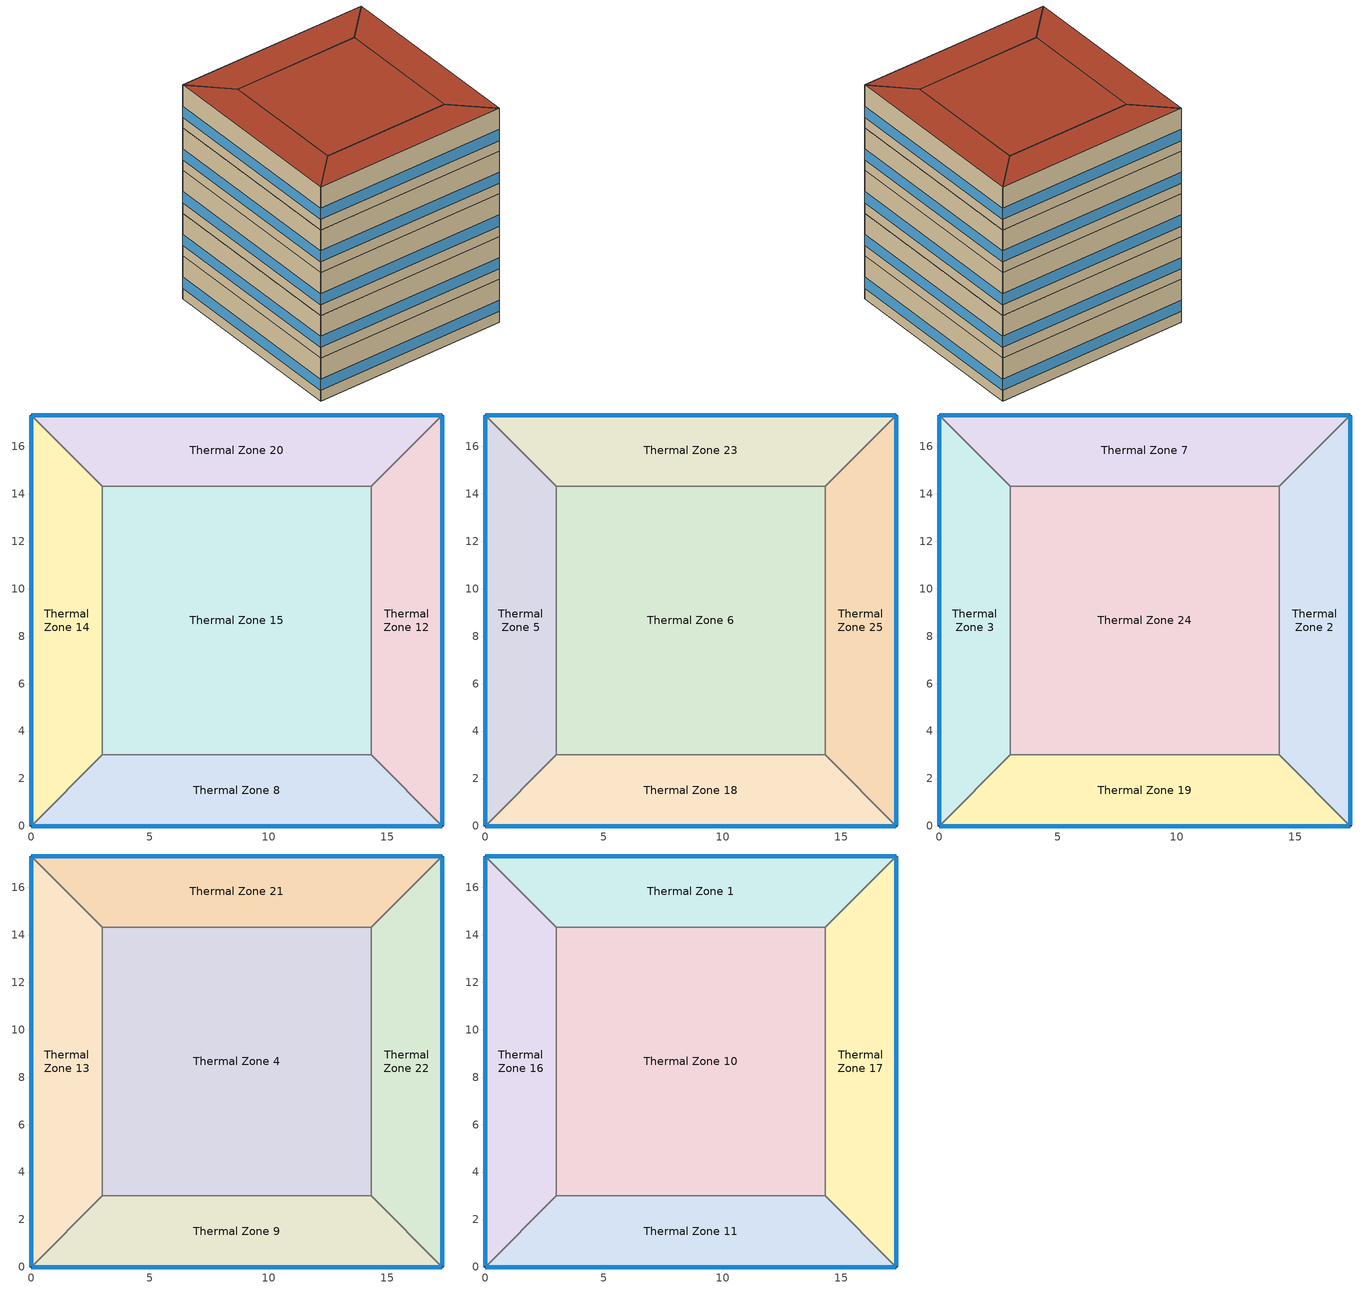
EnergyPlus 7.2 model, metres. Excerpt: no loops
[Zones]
Thermal Zone 8
 floor ground (000_ExtSlabCarpet_4in_ClimateZone 1-8): 17.32,0 0,0 3,3 14.32,3 z0
 wall outside (ASHRAE_189.1-2009_ExtWall_SteelFrame_ClimateZone 4-8): 0,0 17.32,0 z0:4
 wall to Thermal Zone 12 (000_Interior Wall): 17.32,0 14.32,3 z0:4
 wall to Thermal Zone 15 (000_Interior Wall): 14.32,3 3,3 z0:4
 wall to Thermal Zone 14 (000_Interior Wall): 3,3 0,0 z0:4
 window (ASHRAE_189.1-2009_ExtWindow_ClimateZone 4-5): 0.03,0 17.3,0 z1:2.04
Thermal Zone 12
 floor ground (000_ExtSlabCarpet_4in_ClimateZone 1-8): 17.32,17.32 17.32,0 14.32,3 14.32,14.32 z0
 wall outside (ASHRAE_189.1-2009_ExtWall_SteelFrame_ClimateZone 4-8): 17.32,0 17.32,17.32 z0:4
 wall to Thermal Zone 20 (000_Interior Wall): 17.32,17.32 14.32,14.32 z0:4
 wall to Thermal Zone 15 (000_Interior Wall): 14.32,14.32 14.32,3 z0:4
 window (ASHRAE_189.1-2009_ExtWindow_ClimateZone 4-5): 17.32,0.03 17.32,17.3 z1:2.04
Thermal Zone 20
 floor ground (000_ExtSlabCarpet_4in_ClimateZone 1-8): 0,17.32 17.32,17.32 14.32,14.32 3,14.32 z0
 wall outside (ASHRAE_189.1-2009_ExtWall_SteelFrame_ClimateZone 4-8): 17.32,17.32 0,17.32 z0:4
 wall to Thermal Zone 14 (000_Interior Wall): 0,17.32 3,14.32 z0:4
 wall to Thermal Zone 15 (000_Interior Wall): 3,14.32 14.32,14.32 z0:4
 window (ASHRAE_189.1-2009_ExtWindow_ClimateZone 4-5): 17.3,17.32 0.03,17.32 z1:2.04
Thermal Zone 14
 floor ground (000_ExtSlabCarpet_4in_ClimateZone 1-8): 0,0 0,17.32 3,14.32 3,3 z0
 wall outside (ASHRAE_189.1-2009_ExtWall_SteelFrame_ClimateZone 4-8): 0,17.32 0,0 z0:4
 wall to Thermal Zone 15 (000_Interior Wall): 3,3 3,14.32 z0:4
 window (ASHRAE_189.1-2009_ExtWindow_ClimateZone 4-5): 0,17.3 0,0.03 z1:2.04
Thermal Zone 15
 floor ground (000_ExtSlabCarpet_4in_ClimateZone 1-8): 3,3 3,14.32 14.32,14.32 14.32,3 z0
Thermal Zone 23
 floor to Thermal Zone 20 (000_Interior Floor): 0,17.32 17.32,17.32 14.32,14.32 3,14.32 z4
 wall outside (ASHRAE_189.1-2009_ExtWall_SteelFrame_ClimateZone 4-8): 17.32,17.32 0,17.32 z4:8
 wall to Thermal Zone 6 (000_Interior Wall): 3,14.32 14.32,14.32 z4:8
 wall to Thermal Zone 5 (000_Interior Wall): 0,17.32 3,14.32 z4:8
 wall to Thermal Zone 25 (000_Interior Wall): 14.32,14.32 17.32,17.32 z4:8
 window (ASHRAE_189.1-2009_ExtWindow_ClimateZone 4-5): 17.3,17.32 0.03,17.32 z5:6.04
Thermal Zone 25
 floor to Thermal Zone 12 (000_Interior Floor): 17.32,17.32 17.32,0 14.32,3 14.32,14.32 z4
 wall outside (ASHRAE_189.1-2009_ExtWall_SteelFrame_ClimateZone 4-8): 17.32,0 17.32,17.32 z4:8
 wall to Thermal Zone 6 (000_Interior Wall): 14.32,14.32 14.32,3 z4:8
 wall to Thermal Zone 18 (000_Interior Wall): 14.32,3 17.32,0 z4:8
 window (ASHRAE_189.1-2009_ExtWindow_ClimateZone 4-5): 17.32,0.03 17.32,17.3 z5:6.04
Thermal Zone 5
 floor to Thermal Zone 14 (000_Interior Floor): 0,0 0,17.32 3,14.32 3,3 z4
 wall outside (ASHRAE_189.1-2009_ExtWall_SteelFrame_ClimateZone 4-8): 0,17.32 0,0 z4:8
 wall to Thermal Zone 6 (000_Interior Wall): 3,3 3,14.32 z4:8
 wall to Thermal Zone 18 (000_Interior Wall): 0,0 3,3 z4:8
 window (ASHRAE_189.1-2009_ExtWindow_ClimateZone 4-5): 0,17.3 0,0.03 z5:6.04
Thermal Zone 18
 floor to Thermal Zone 8 (000_Interior Floor): 17.32,0 0,0 3,3 14.32,3 z4
 wall outside (ASHRAE_189.1-2009_ExtWall_SteelFrame_ClimateZone 4-8): 0,0 17.32,0 z4:8
 wall to Thermal Zone 6 (000_Interior Wall): 14.32,3 3,3 z4:8
 window (ASHRAE_189.1-2009_ExtWindow_ClimateZone 4-5): 0.03,0 17.3,0 z5:6.04
Thermal Zone 6
 floor to Thermal Zone 15 (000_Interior Floor): 3,3 3,14.32 14.32,14.32 14.32,3 z4
Thermal Zone 2
 floor to Thermal Zone 25 (000_Interior Floor): 17.32,17.32 17.32,0 14.32,3 14.32,14.32 z8
 wall outside (ASHRAE_189.1-2009_ExtWall_SteelFrame_ClimateZone 4-8): 17.32,0 17.32,17.32 z8:12
 wall to Thermal Zone 7 (000_Interior Wall): 17.32,17.32 14.32,14.32 z8:12
 wall to Thermal Zone 24 (000_Interior Wall): 14.32,14.32 14.32,3 z8:12
 wall to Thermal Zone 19 (000_Interior Wall): 14.32,3 17.32,0 z8:12
 window (ASHRAE_189.1-2009_ExtWindow_ClimateZone 4-5): 17.32,0.03 17.32,17.3 z9:10.04
Thermal Zone 24
 floor to Thermal Zone 6 (000_Interior Floor): 3,3 3,14.32 14.32,14.32 14.32,3 z8
 wall to Thermal Zone 19 (000_Interior Wall): 3,3 14.32,3 z8:12
 wall to Thermal Zone 7 (000_Interior Wall): 14.32,14.32 3,14.32 z8:12
 wall to Thermal Zone 3 (000_Interior Wall): 3,14.32 3,3 z8:12
Thermal Zone 7
 floor to Thermal Zone 23 (000_Interior Floor): 0,17.32 17.32,17.32 14.32,14.32 3,14.32 z8
 wall outside (ASHRAE_189.1-2009_ExtWall_SteelFrame_ClimateZone 4-8): 17.32,17.32 0,17.32 z8:12
 wall to Thermal Zone 3 (000_Interior Wall): 0,17.32 3,14.32 z8:12
 window (ASHRAE_189.1-2009_ExtWindow_ClimateZone 4-5): 17.3,17.32 0.03,17.32 z9:10.04
Thermal Zone 19
 floor to Thermal Zone 18 (000_Interior Floor): 17.32,0 0,0 3,3 14.32,3 z8
 wall outside (ASHRAE_189.1-2009_ExtWall_SteelFrame_ClimateZone 4-8): 0,0 17.32,0 z8:12
 wall to Thermal Zone 3 (000_Interior Wall): 3,3 0,0 z8:12
 window (ASHRAE_189.1-2009_ExtWindow_ClimateZone 4-5): 0.03,0 17.3,0 z9:10.04
Thermal Zone 3
 floor to Thermal Zone 5 (000_Interior Floor): 0,0 0,17.32 3,14.32 3,3 z8
 wall outside (ASHRAE_189.1-2009_ExtWall_SteelFrame_ClimateZone 4-8): 0,17.32 0,0 z8:12
 window (ASHRAE_189.1-2009_ExtWindow_ClimateZone 4-5): 0,17.3 0,0.03 z9:10.04
Thermal Zone 9
 floor to Thermal Zone 19 (000_Interior Floor): 17.32,0 0,0 3,3 14.32,3 z12
 wall outside (ASHRAE_189.1-2009_ExtWall_SteelFrame_ClimateZone 4-8): 0,0 17.32,0 z12:16
 wall to Thermal Zone 4 (000_Interior Wall): 14.32,3 3,3 z12:16
 wall to Thermal Zone 22 (000_Interior Wall): 17.32,0 14.32,3 z12:16
 wall to Thermal Zone 13 (000_Interior Wall): 3,3 0,0 z12:16
 window (ASHRAE_189.1-2009_ExtWindow_ClimateZone 4-5): 0.03,0 17.3,0 z13:14.04
Thermal Zone 21
 floor to Thermal Zone 7 (000_Interior Floor): 0,17.32 17.32,17.32 14.32,14.32 3,14.32 z12
 wall outside (ASHRAE_189.1-2009_ExtWall_SteelFrame_ClimateZone 4-8): 17.32,17.32 0,17.32 z12:16
 wall to Thermal Zone 22 (000_Interior Wall): 14.32,14.32 17.32,17.32 z12:16
 wall to Thermal Zone 4 (000_Interior Wall): 3,14.32 14.32,14.32 z12:16
 wall to Thermal Zone 13 (000_Interior Wall): 0,17.32 3,14.32 z12:16
 window (ASHRAE_189.1-2009_ExtWindow_ClimateZone 4-5): 17.3,17.32 0.03,17.32 z13:14.04
Thermal Zone 4
 floor to Thermal Zone 24 (000_Interior Floor): 3,3 3,14.32 14.32,14.32 14.32,3 z12
 wall to Thermal Zone 22 (000_Interior Wall): 14.32,3 14.32,14.32 z12:16
 wall to Thermal Zone 13 (000_Interior Wall): 3,14.32 3,3 z12:16
Thermal Zone 13
 floor to Thermal Zone 3 (000_Interior Floor): 0,0 0,17.32 3,14.32 3,3 z12
 wall outside (ASHRAE_189.1-2009_ExtWall_SteelFrame_ClimateZone 4-8): 0,17.32 0,0 z12:16
 window (ASHRAE_189.1-2009_ExtWindow_ClimateZone 4-5): 0,17.3 0,0.03 z13:14.04
Thermal Zone 22
 floor to Thermal Zone 2 (000_Interior Floor): 17.32,17.32 17.32,0 14.32,3 14.32,14.32 z12
 wall outside (ASHRAE_189.1-2009_ExtWall_SteelFrame_ClimateZone 4-8): 17.32,0 17.32,17.32 z12:16
 window (ASHRAE_189.1-2009_ExtWindow_ClimateZone 4-5): 17.32,0.03 17.32,17.3 z13:14.04
Thermal Zone 11
 floor to Thermal Zone 9 (000_Interior Floor): 17.32,0 0,0 3,3 14.32,3 z16
 wall outside (ASHRAE_189.1-2009_ExtWall_SteelFrame_ClimateZone 4-8): 0,0 17.32,0 z16:20
 wall to Thermal Zone 10 (000_Interior Wall): 14.32,3 3,3 z16:20
 wall to Thermal Zone 17 (000_Interior Wall): 17.32,0 14.32,3 z16:20
 wall to Thermal Zone 16 (000_Interior Wall): 3,3 0,0 z16:20
 window (ASHRAE_189.1-2009_ExtWindow_ClimateZone 4-5): 0.03,0 17.3,0 z17:18.04
 roof outside (ASHRAE_189.1-2009_ExtRoof_IEAD_ClimateZone 2-5): 14.32,3 3,3 0,0 17.32,0 z20
Thermal Zone 10
 floor to Thermal Zone 4 (000_Interior Floor): 3,3 3,14.32 14.32,14.32 14.32,3 z16
 wall to Thermal Zone 17 (000_Interior Wall): 14.32,3 14.32,14.32 z16:20
 wall to Thermal Zone 16 (000_Interior Wall): 3,14.32 3,3 z16:20
 wall to Thermal Zone 1 (000_Interior Wall): 14.32,14.32 3,14.32 z16:20
 roof outside (ASHRAE_189.1-2009_ExtRoof_IEAD_ClimateZone 2-5): 14.32,3 14.32,14.32 3,14.32 3,3 z20
Thermal Zone 16
 floor to Thermal Zone 13 (000_Interior Floor): 0,0 0,17.32 3,14.32 3,3 z16
 wall outside (ASHRAE_189.1-2009_ExtWall_SteelFrame_ClimateZone 4-8): 0,17.32 0,0 z16:20
 wall to Thermal Zone 1 (000_Interior Wall): 3,14.32 0,17.32 z16:20
 window (ASHRAE_189.1-2009_ExtWindow_ClimateZone 4-5): 0,17.3 0,0.03 z17:18.04
 roof outside (ASHRAE_189.1-2009_ExtRoof_IEAD_ClimateZone 2-5): 3,3 3,14.32 0,17.32 0,0 z20
Thermal Zone 17
 floor to Thermal Zone 22 (000_Interior Floor): 17.32,17.32 17.32,0 14.32,3 14.32,14.32 z16
 wall outside (ASHRAE_189.1-2009_ExtWall_SteelFrame_ClimateZone 4-8): 17.32,0 17.32,17.32 z16:20
 wall to Thermal Zone 1 (000_Interior Wall): 17.32,17.32 14.32,14.32 z16:20
 window (ASHRAE_189.1-2009_ExtWindow_ClimateZone 4-5): 17.32,0.03 17.32,17.3 z17:18.04
 roof outside (ASHRAE_189.1-2009_ExtRoof_IEAD_ClimateZone 2-5): 14.32,14.32 14.32,3 17.32,0 17.32,17.32 z20
Thermal Zone 1
 floor to Thermal Zone 21 (000_Interior Floor): 0,17.32 17.32,17.32 14.32,14.32 3,14.32 z16
 wall outside (ASHRAE_189.1-2009_ExtWall_SteelFrame_ClimateZone 4-8): 17.32,17.32 0,17.32 z16:20
 window (ASHRAE_189.1-2009_ExtWindow_ClimateZone 4-5): 17.3,17.32 0.03,17.32 z17:18.04
 roof outside (ASHRAE_189.1-2009_ExtRoof_IEAD_ClimateZone 2-5): 3,14.32 14.32,14.32 17.32,17.32 0,17.32 z20
[Building]
Building 1
[Material] Thermal Absorptance=0.9
Name | Roughness | Thickness {m} | Conductivity {W/m-K} | Density {kg/m3} | Specific Heat {J/kg-K} | Solar Absorptance | Visible Absorptance
Roof Insulation [21] | MediumRough | 0.2105 | 0.049 | 265 | 836.8 | 0.7 | 0.7
Metal Decking | MediumSmooth | 0.0015 | 45.006 | 7680 | 418.4 | 0.7 | 0.3
Roof Membrane | VeryRough | 0.0095 | 0.16 | 1121.29 | 1460 | 0.7 | 0.7
Wall Insulation [39] | MediumRough | 0.1184 | 0.045 | 265 | 836.8 | 0.7 | 0.7
000_F16 Acoustic tile | MediumSmooth | 0.0191 | 0.06 | 368 | 590 | 0.7 | 0.7
1/2IN Gypsum | Smooth | 0.0127 | 0.16 | 784.9 | 830 | 0.92 | 0.92
000_M11 100mm lightweight concrete | MediumRough | 0.1016 | 0.53 | 1280 | 840 | 0.7 | 0.7
MAT-CC05 4 HW CONCRETE | Rough | 0.1016 | 1.311 | 2240 | 836.8 | 0.7 | 0.7
000_G01a 19mm gypsum board | MediumSmooth | 0.019 | 0.16 | 800 | 1090 | 0.7 | 0.7
[Material:AirGap]
Name | Thermal Resistance {m2-K/W}
000_F05 Ceiling air space resistance | 0.18
000_F04 Wall air space resistance | 0.15
[Material:NoMass] Thermal Absorptance=0.9; Solar Absorptance=0.7
Name | Roughness | Thermal Resistance {m2-K/W} | Visible Absorptance
CP02 CARPET PAD | VeryRough | 0.2165 | 0.8
MAT-SHEATH | Rough | 0.3626 | 0.7
[WindowMaterial:Glazing]
Theoretical Glass [207]: Optical Data Type=SpectralAverage; Thickness {m}=0.003; Solar Transmittance at Normal Incidence=0.3311; Front Side Solar Reflectance at Normal Incidence=0.6189; Back Side Solar Reflectance at Normal Incidence=0.6189; Visible Transmittance at Normal Incidence=0.44; Front Side Visible Reflectance at Normal Incidence=0.51; Back Side Visible Reflectance at Normal Incidence=0.51; Infrared Transmittance at Normal Incidence=0; Front Side Infrared Hemispherical Emissivity=0.9; Back Side Infrared Hemispherical Emissivity=0.9; Conductivity {W/m-K}=0.0133; Dirt Correction Factor for Solar and Visible Transmittance=1; Solar Diffusing=No
[Construction]
000_ExtSlabCarpet_4in_ClimateZone 1-8: MAT-CC05 4 HW CONCRETE, CP02 CARPET PAD
ASHRAE_189.1-2009_ExtRoof_IEAD_ClimateZone 2-5: Roof Membrane, Roof Insulation [21], Metal Decking
000_Interior Wall: 000_G01a 19mm gypsum board, 000_F04 Wall air space resistance, 000_G01a 19mm gypsum board
ASHRAE_189.1-2009_ExtWall_SteelFrame_ClimateZone 4-8: MAT-SHEATH, Wall Insulation [39], 1/2IN Gypsum
ASHRAE_189.1-2009_ExtWindow_ClimateZone 4-5: Theoretical Glass [207]
000_Interior Floor: 000_F16 Acoustic tile, 000_F05 Ceiling air space resistance, 000_M11 100mm lightweight concrete
[AvailabilityManager:Scheduled]
Name | Schedule
AvailabilityManager:Scheduled {65e03704-6bc8-46b4-a685-656169550403} | Schedule:Compact {bb053741-13b2-4cad-afb0-279e5e350ca4}
AvailabilityManager:Scheduled {8ac30d84-84de-47fd-a293-566670cd9a9f} | Schedule:Compact {86f52eb6-4155-4629-97dc-00f74641b28a}
[Zone]
Thermal Zone 23; Thermal Zone 2; Thermal Zone 8; Thermal Zone 11; Thermal Zone 9; Thermal Zone 24; Thermal Zone 10; Thermal Zone 7; Thermal Zone 21; Thermal Zone 16; Thermal Zone 4; Thermal Zone 19; Thermal Zone 25; Thermal Zone 17; Thermal Zone 12; Thermal Zone 20; Thermal Zone 3; Thermal Zone 13; Thermal Zone 5; Thermal Zone 14; Thermal Zone 18; Thermal Zone 22; Thermal Zone 15; Thermal Zone 1; Thermal Zone 6
[Schedule:Compact]
Schedule:Compact {bb053741-13b2-4cad-afb0-279e5e350ca4}; Schedule:Compact {86f52eb6-4155-4629-97dc-00f74641b28a}: Through: 12/31, For: AllDays, Until: 24:00, 1
